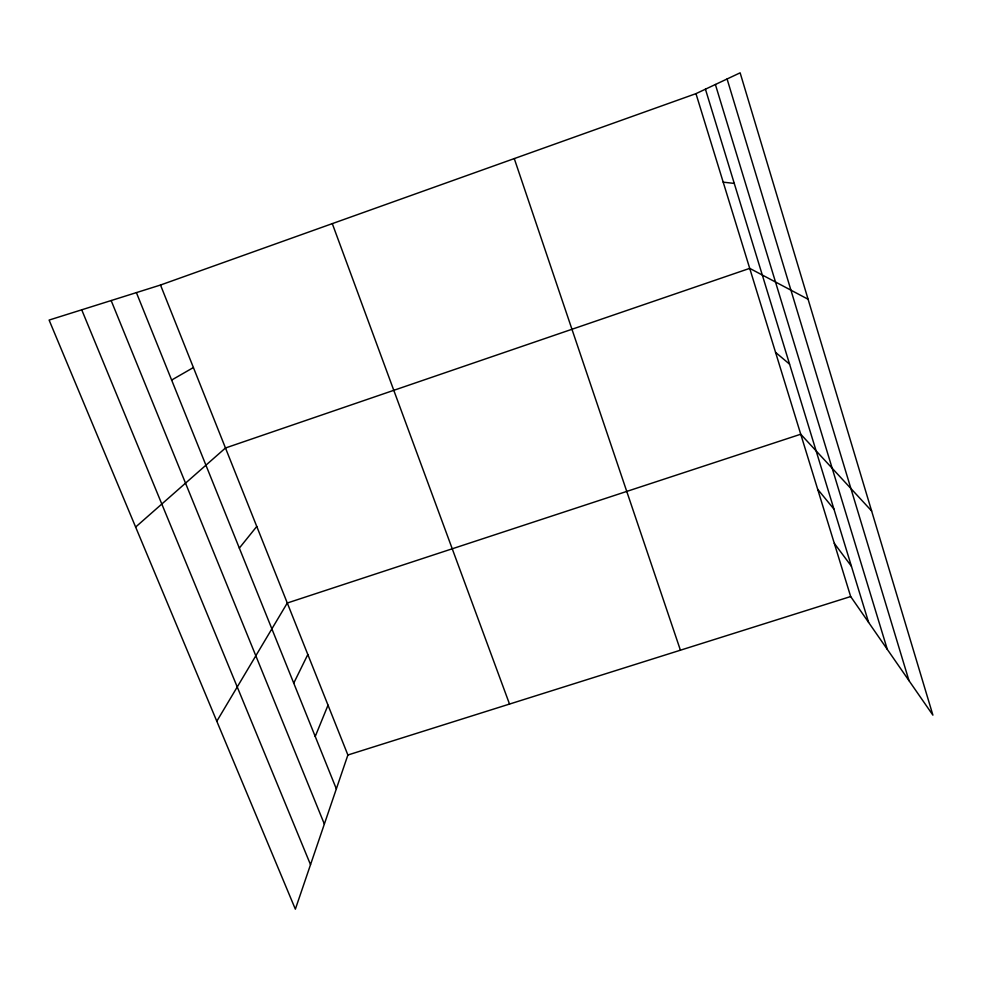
<?xml version="1.0" encoding="UTF-8"?>
<svg xmlns="http://www.w3.org/2000/svg" width="982" height="982" viewBox="0 0 982 982"><rect width="100%" height="100%" fill="white"/><g stroke="black" fill="none" stroke-linecap="round" stroke-linejoin="round"><path stroke-width="1.47" d="M160.508 285.026L347.886 755.011L295.361 909.172L49.1 320.071L160.508 285.026L695.968 93.646L740.133 72.828L932.9 715.142L850.67 596.54L695.968 93.646M315.222 736.488L328.025 705.174M293.741 683.153L307.82 654.515M216.801 721.254L287.284 603.009L800.735 434.228L871.623 510.959M239.338 548.103L256.768 526.45M135.626 527.064L225.479 447.988L749.72 268.368L808.088 299.252M171.641 380.059L193.405 367.538M347.886 755.011L850.67 596.54M723.194 182.161L734.266 183.413M775.559 352.366L789.565 364.15M817.675 489.269L833.927 509.093M834.307 543.365L851.419 566.258M81.727 309.809L310.521 864.676M111.162 300.553L324.355 824.07M136.4 292.611L336.347 788.902M332.297 223.626L509.523 704.069M514.273 158.593L680.416 650.207M705.432 89.19L868.604 622.404M715.387 84.489L887.298 649.36M727.085 78.977L908.988 680.661"/></g></svg>
